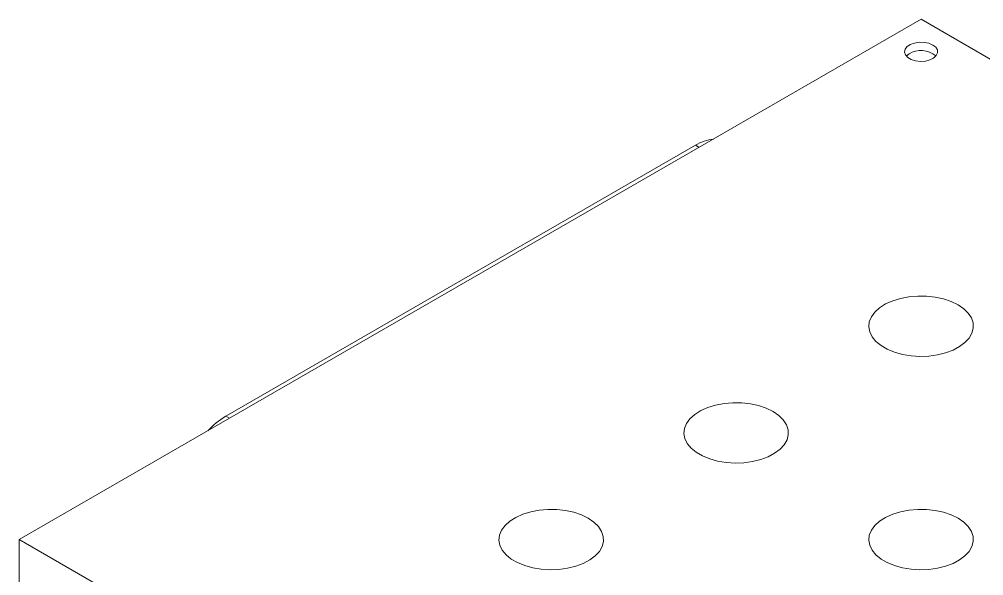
# Model space of a CAD drawing. Header units: millimetres. Extents: x 2 to 278, y 1 to 215.
# Drawn here: x 234.06 to 257.11, y 73.41 to 86.71 of the extents above; entities that cross this region are included whole.
import ezdxf

# ---------------------------------------------------------------- set-up
doc = ezdxf.new("R2010")
doc.units = ezdxf.units.MM

msp = doc.modelspace()

# ---------------------------------------------------------------- linework, layer by layer
at = {"color": 7, "linetype": 'Continuous', "lineweight": 18}
for p, q in [((255.608, 86.714), (234.055, 74.272)), ((277.161, 74.272), (255.608, 86.714)), ((250.217, 83.701), (238.991, 77.221)), ((250.217, 83.701), (250.303, 83.651)), ((238.991, 77.221), (239.078, 77.171)), ((255.608, 61.83), (234.055, 74.272)), ((234.055, 74.272), (234.055, 72.872))]:
    msp.add_line(p, q, dxfattribs=at)
at = {"color": 7, "linetype": 'Continuous', "lineweight": 18, "flags": 128}
for points in [[(255.889, 86.098), (255.793, 86.139), (255.682, 86.161), (255.563, 86.164), (255.449, 86.146), (255.349, 86.11), (255.272, 86.058), (255.225, 85.995), (255.211, 85.927), (255.233, 85.86), (255.289, 85.8), (255.372, 85.752), (255.477, 85.72), (255.593, 85.707), (255.711, 85.715), (255.819, 85.742), (255.909, 85.787), (255.972, 85.844), (256.002, 85.91), (255.998, 85.979), (255.959, 86.043), (255.889, 86.098)], [(255.962, 85.832), (255.959, 85.836), (255.889, 85.891)], [(256.492, 79.884), (256.33, 79.963), (256.147, 80.025), (255.948, 80.068), (255.74, 80.092), (255.528, 80.094), (255.319, 80.076), (255.117, 80.038), (254.93, 79.98), (254.762, 79.906), (254.619, 79.815), (254.504, 79.713), (254.421, 79.6), (254.372, 79.481), (254.358, 79.359), (254.381, 79.237), (254.438, 79.119), (254.53, 79.009), (254.652, 78.909), (254.802, 78.822), (254.975, 78.752), (255.167, 78.699), (255.371, 78.666), (255.581, 78.653), (255.793, 78.661), (255.999, 78.689), (256.194, 78.737), (256.372, 78.803), (256.528, 78.886), (256.658, 78.983), (256.758, 79.091), (256.824, 79.207), (256.855, 79.328), (256.851, 79.451), (256.811, 79.571), (256.736, 79.685), (256.628, 79.791), (256.492, 79.884)], [(252.072, 77.333), (251.91, 77.412), (251.727, 77.474), (251.529, 77.517), (251.321, 77.54), (251.109, 77.543), (250.899, 77.525), (250.698, 77.487), (250.511, 77.429), (250.343, 77.354), (250.199, 77.264), (250.085, 77.161), (250.001, 77.049), (249.952, 76.93), (249.939, 76.808), (249.961, 76.686), (250.019, 76.568), (250.11, 76.458), (250.233, 76.358), (250.383, 76.271), (250.556, 76.201), (250.747, 76.148), (250.951, 76.114), (251.162, 76.101), (251.374, 76.109), (251.58, 76.138), (251.775, 76.186), (251.953, 76.252), (252.109, 76.335), (252.239, 76.432), (252.338, 76.54), (252.405, 76.656), (252.436, 76.777), (252.431, 76.899), (252.391, 77.019), (252.316, 77.134), (252.209, 77.24), (252.072, 77.333)], [(247.653, 74.782), (247.491, 74.861), (247.308, 74.923), (247.11, 74.966), (246.901, 74.989), (246.69, 74.992), (246.48, 74.974), (246.278, 74.935), (246.091, 74.878), (245.923, 74.803), (245.78, 74.713), (245.665, 74.61), (245.582, 74.498), (245.533, 74.378), (245.519, 74.256), (245.542, 74.135), (245.6, 74.017), (245.691, 73.906), (245.813, 73.806), (245.963, 73.72), (246.136, 73.649), (246.328, 73.596), (246.532, 73.563), (246.743, 73.55), (246.954, 73.558), (247.16, 73.586), (247.355, 73.634), (247.534, 73.701), (247.69, 73.783), (247.819, 73.88), (247.919, 73.988), (247.985, 74.105), (248.017, 74.226), (248.012, 74.348), (247.972, 74.468), (247.897, 74.583), (247.79, 74.688), (247.653, 74.782)], [(256.492, 74.782), (256.33, 74.861), (256.147, 74.923), (255.948, 74.966), (255.74, 74.989), (255.528, 74.992), (255.319, 74.974), (255.117, 74.935), (254.93, 74.878), (254.762, 74.803), (254.619, 74.713), (254.504, 74.61), (254.421, 74.498), (254.372, 74.378), (254.358, 74.256), (254.381, 74.135), (254.438, 74.017), (254.53, 73.906), (254.652, 73.806), (254.802, 73.72), (254.975, 73.649), (255.167, 73.596), (255.371, 73.563), (255.581, 73.55), (255.793, 73.558), (255.999, 73.586), (256.194, 73.634), (256.372, 73.701), (256.528, 73.783), (256.658, 73.88), (256.758, 73.988), (256.824, 74.105), (256.855, 74.226), (256.851, 74.348), (256.811, 74.468), (256.736, 74.583), (256.628, 74.688), (256.492, 74.782)]]:
    msp.add_lwpolyline(points, dxfattribs=at)
at = {"color": 7, "linetype": 'Continuous', "lineweight": 18}
for centre, radius, start, end in [((255.611, 85.427), 0.54, 59.1019, 131.3982), ((250.772, 82.795), 1.062, 96.6788, 121.5209), ((239.997, 75.534), 1.964, 120.8215, 137.0755)]:
    msp.add_arc(centre, radius, start, end, dxfattribs=at)

doc.saveas('drawing.dxf')
